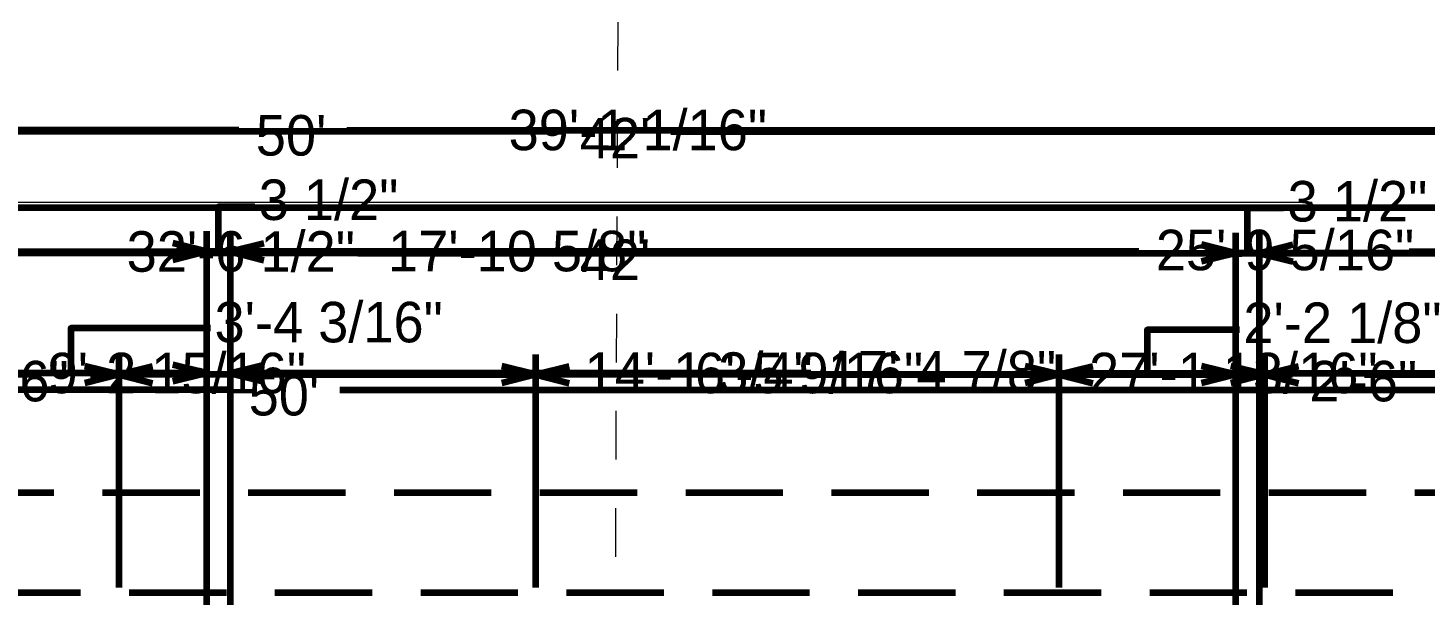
# Model space of a CAD drawing. Header units: inches. Extents: x -355 to 955, y -237 to 947.
# Drawn here: x 315.8 to 522.7, y 397.8 to 481.8 of the extents above; entities that cross this region are included whole.
import ezdxf

# ---------------------------------------------------------------- set-up
doc = ezdxf.new("R2010")
doc.units = ezdxf.units.IN
doc.header["$LTSCALE"] = 96
doc.header["$MEASUREMENT"] = 0
doc.linetypes.add('Dash', pattern=[0.225, 0.15, -0.075])
doc.linetypes.add('Dot', pattern=[0.15, 0.075, -0.075])
for name, color, linetype, lineweight, true_color in [('Cameras-0', 7, 'Continuous', 0, 0x004080), ('Cameras-1', 7, 'Continuous', 0, 0x004080), ('Cameras-2', 7, 'Continuous', 0, 0x004080), ('Cameras-3', 7, 'Continuous', 0, 0x004080), ('Cameras-4', 7, 'Continuous', 0, 0x004080), ('Dimensions-0', 7, 'Continuous', 158, 0x000080), ('Dimensions-1', 7, 'Continuous', 158, 0x000080), ('Dimensions-2', 7, 'Continuous', 158, 0x000080), ('Dimensions-3', 7, 'Continuous', 158, 0x000080), ('Footings-0', 7, 'Dash', 211, 0x000000), ('Roof Planes-3', 7, 'Dash', 211, 0x6fa455), ('Terrain Perimeter-1', 7, 'Continuous', 211, 0x004000)]:
    doc.layers.add(name, color=color, linetype=linetype, lineweight=lineweight, true_color=true_color)

msp = doc.modelspace()

# ---------------------------------------------------------------- linework, layer by layer
at = {"layer": 'Cameras-0', "transparency": 33554687}
msp.add_line((224, 456), (506, 456), dxfattribs=at)
at = {"layer": 'Cameras-1', "transparency": 33554687}
msp.add_line((224, 456), (506, 456), dxfattribs=at)
at = {"layer": 'Cameras-2', "transparency": 33554687}
msp.add_line((224, 456), (506, 456), dxfattribs=at)
at = {"layer": 'Cameras-3', "linetype": 'Dot', "transparency": 33554687}
msp.add_line((405.07, 929.08), (401.97, 218.59), dxfattribs=at)
at = {"layer": 'Cameras-3', "transparency": 33554687}
msp.add_line((224, 456), (506, 456), dxfattribs=at)
at = {"layer": 'Cameras-4', "transparency": 33554687}
msp.add_line((224, 456), (506, 456), dxfattribs=at)
at = {"layer": 'Dimensions-0', "color": 176, "linetype": 'Continuous', "lineweight": 158, "true_color": 0x000080, "transparency": 33554687}
for p, q in [((345.96, 428.22), (53.95, 428.22)), ((361.94, 428.22), (653.95, 428.22))]:
    msp.add_line(p, q, dxfattribs=at)
at = {"layer": 'Dimensions-1', "color": 176, "linetype": 'Continuous', "lineweight": 158, "true_color": 0x000080, "transparency": 33554687}
for p, q in [((347.01, 466.69), (55, 466.69)), ((362.99, 466.69), (655, 466.69)), ((342.2, 451.69), (342.2, 392.72)), ((345.7, 451.69), (345.7, 392.72)), ((220.95, 448.69), (342.2, 448.69)), ((345.7, 448.69), (342.2, 448.69)), ((480.34, 448.69), (345.7, 448.69)), ((520.36, 448.69), (655, 448.69)), ((345.7, 433.69), (345.7, 392.72)), ((342.2, 430.69), (302, 430.69)), ((431.76, 430.69), (345.7, 430.69)), ((468.5, 430.69), (554.57, 430.69))]:
    msp.add_line(p, q, dxfattribs=at)
at = {"layer": 'Dimensions-1', "transparency": 33554687}
for p, q in [((342.2, 448.69), (337.2, 449.94)), ((345.7, 448.69), (350.7, 449.94)), ((342.2, 448.69), (337.2, 447.44)), ((345.7, 448.69), (350.7, 447.44)), ((342.2, 433.69), (342.2, 392.72)), ((342.2, 430.69), (337.2, 431.94)), ((342.2, 430.69), (337.2, 429.44)), ((345.7, 430.69), (350.7, 431.94)), ((345.7, 430.69), (350.7, 429.44))]:
    msp.add_line(p, q, dxfattribs=at)
at = {"layer": 'Dimensions-1', "color": 176, "linetype": 'Continuous', "lineweight": 158, "true_color": 0x000080, "transparency": 33554687}
for points in [[(349.35, 455.33), (343.95, 455.33), (343.95, 448.69)], [(342.8, 437.33), (322.1, 437.33), (322.1, 430.69)]]:
    msp.add_lwpolyline(points, dxfattribs=at)
at = {"layer": 'Dimensions-2', "color": 176, "linetype": 'Continuous', "lineweight": 158, "true_color": 0x000080, "transparency": 33554687}
for p, q in [((395.01, 466.47), (151, 466.47)), ((410.99, 466.47), (655, 466.47)), ((395.01, 448.47), (151, 448.47)), ((327.88, 448.47), (151, 448.47)), ((364.62, 448.47), (541.49, 448.47)), ((410.99, 448.47), (655, 448.47)), ((329.2, 433.47), (329.2, 398.95)), ((329.2, 433.47), (329.2, 398.95)), ((498.96, 433.47), (498.96, 398.95)), ((325.07, 430.47), (329.2, 430.47)), ((325.07, 430.47), (329.2, 430.47)), ((470.45, 430.47), (329.2, 430.47)), ((395.71, 430.47), (329.2, 430.47)), ((432.45, 430.47), (498.96, 430.47)), ((503.09, 430.47), (498.96, 430.47)), ((513.75, 430.47), (655, 430.47))]:
    msp.add_line(p, q, dxfattribs=at)
at = {"layer": 'Dimensions-2', "transparency": 33554687}
for p, q in [((329.2, 430.47), (324.2, 431.72)), ((329.2, 430.47), (324.2, 431.72)), ((329.2, 430.47), (334.2, 431.72)), ((329.2, 430.47), (334.2, 431.72)), ((498.96, 430.47), (493.96, 431.72)), ((498.96, 430.47), (503.96, 431.72)), ((329.2, 430.47), (324.2, 429.22)), ((329.2, 430.47), (324.2, 429.22)), ((329.2, 430.47), (334.2, 429.22)), ((329.2, 430.47), (334.2, 429.22)), ((498.96, 430.47), (493.96, 429.22)), ((498.96, 430.47), (503.96, 429.22))]:
    msp.add_line(p, q, dxfattribs=at)
at = {"layer": 'Dimensions-3', "color": 176, "linetype": 'Continuous', "lineweight": 158, "true_color": 0x000080, "transparency": 33554687}
for p, q in [((384.47, 466.47), (169.95, 466.47)), ((424.48, 466.47), (639, 466.47)), ((494.63, 451.47), (494.63, 392.5)), ((498.13, 451.47), (498.13, 392.5)), ((366.6, 448.47), (280, 448.47)), ((408.02, 448.47), (494.63, 448.47)), ((498.13, 448.47), (494.63, 448.47)), ((550.19, 448.47), (498.13, 448.47)), ((390.95, 433.47), (390.95, 398.95)), ((468.5, 433.47), (468.5, 398.95)), ((316.17, 430.47), (280, 430.47)), ((354.78, 430.47), (390.95, 430.47)), ((412.06, 430.47), (390.95, 430.47)), ((447.39, 430.47), (468.5, 430.47)), ((494.63, 430.47), (468.5, 430.47))]:
    msp.add_line(p, q, dxfattribs=at)
at = {"layer": 'Dimensions-3', "transparency": 33554687}
for p, q in [((494.63, 448.47), (489.63, 449.72)), ((498.13, 448.47), (503.13, 449.72)), ((494.63, 448.47), (489.63, 447.22)), ((498.13, 448.47), (503.13, 447.22)), ((494.63, 433.47), (494.63, 392.5)), ((390.95, 430.47), (385.95, 431.72)), ((390.95, 430.47), (395.95, 431.72)), ((468.5, 430.47), (463.5, 431.72)), ((468.5, 430.47), (473.5, 431.72)), ((494.63, 430.47), (489.63, 431.72)), ((390.95, 430.47), (385.95, 429.22)), ((390.95, 430.47), (395.95, 429.22)), ((468.5, 430.47), (463.5, 429.22)), ((468.5, 430.47), (473.5, 429.22)), ((494.63, 430.47), (489.63, 429.22))]:
    msp.add_line(p, q, dxfattribs=at)
at = {"layer": 'Dimensions-3', "color": 176, "linetype": 'Continuous', "lineweight": 158, "true_color": 0x000080, "transparency": 33554687}
for points in [[(501.78, 455.11), (496.38, 455.11), (496.38, 448.47)], [(495.23, 437.11), (481.56, 437.11), (481.56, 430.47)]]:
    msp.add_lwpolyline(points, dxfattribs=at)
at = {"layer": 'Footings-0', "transparency": 33554687}
msp.add_line((49.95, 398.22), (657.95, 398.22), dxfattribs=at)
at = {"layer": 'Roof Planes-3', "transparency": 33554687}
msp.add_lwpolyline([(657, 413), (459.5, 215.5), (262, 413)], close=True, dxfattribs=at)
at = {"layer": 'Terrain Perimeter-1', "transparency": 33554687}
msp.add_lwpolyline([(955, 455.22), (955, -24.78), (-245, -24.78), (-245, 455.22)], close=True, dxfattribs=at)

# ---------------------------------------------------------------- texts
at = {"layer": 'Dimensions-0', "color": 176, "linetype": 'Continuous', "lineweight": 158, "true_color": 0x000080, "transparency": 33554687, "insert": (348.46, 424.34), "char_height": 6, "width": 11.34, "attachment_point": 7}
msp.add_mtext("\\fChief Blueprint|b0|i0|c0|p0;50'", dxfattribs=at)
at = {"layer": 'Dimensions-1', "color": 176, "linetype": 'Continuous', "lineweight": 158, "true_color": 0x000080, "transparency": 33554687, "char_height": 6, "attachment_point": 7}
for s, insert, width in [("\\fChief Blueprint|b0|i0|c0|p0;50'", (349.51, 462.82), 11.34), ('\\fChief Blueprint|b0|i0|c0|p0;3 1/2"', (349.95, 453.28), 23.64), ('\\fChief Blueprint|b0|i0|c0|p0;25\'-9 5/16"', (482.84, 445.84), 42.06), ('\\fChief Blueprint|b0|i0|c0|p0;3\'-4 3/16"', (343.4, 435.16), 37.38), ('\\fChief Blueprint|b0|i0|c0|p0;17\'-4 7/8"', (434.26, 427.9), 37.38)]:
    msp.add_mtext(s, dxfattribs=dict(at, insert=insert, width=width))
at = {"layer": 'Dimensions-2', "color": 176, "linetype": 'Continuous', "lineweight": 158, "true_color": 0x000080, "transparency": 33554687, "char_height": 6, "attachment_point": 7}
for s, insert, width in [("\\fChief Blueprint|b0|i0|c0|p0;42'", (397.51, 462.48), 11.34), ('\\fChief Blueprint|b0|i0|c0|p0;32\'-6 1/2"', (330.38, 445.62), 37.38), ("\\fChief Blueprint|b0|i0|c0|p0;42'", (397.51, 444.48), 11.34), ('\\fChief Blueprint|b0|i0|c0|p0;2\'-6"', (305.83, 426.42), 18.66), ('\\fChief Blueprint|b0|i0|c0|p0;2\'-6"', (305.83, 426.42), 18.66), ('\\fChief Blueprint|b0|i0|c0|p0;14\'-1 3/4"', (398.21, 427.68), 37.38), ('\\fChief Blueprint|b0|i0|c0|p0;27\'-1 13/16"', (472.95, 427.62), 46.74), ('\\fChief Blueprint|b0|i0|c0|p0;2\'-6"', (505.59, 426.42), 18.66)]:
    msp.add_mtext(s, dxfattribs=dict(at, insert=insert, width=width))
at = {"layer": 'Dimensions-3', "color": 176, "linetype": 'Continuous', "lineweight": 158, "true_color": 0x000080, "transparency": 33554687, "char_height": 6, "attachment_point": 7}
for s, insert, width in [('\\fChief Blueprint|b0|i0|c0|p0;39\'-1 1/16"', (386.97, 463.62), 42.06), ('\\fChief Blueprint|b0|i0|c0|p0;3 1/2"', (502.38, 453.06), 23.64), ('\\fChief Blueprint|b0|i0|c0|p0;17\'-10 5/8"', (369.1, 445.68), 42.06), ('\\fChief Blueprint|b0|i0|c0|p0;2\'-2 1/8"', (495.82, 435.06), 32.7), ('\\fChief Blueprint|b0|i0|c0|p0;9\'-2 15/16"', (318.67, 427.62), 42.06), ('\\fChief Blueprint|b0|i0|c0|p0;6\'-5 9/16"', (414.56, 427.62), 37.38)]:
    msp.add_mtext(s, dxfattribs=dict(at, insert=insert, width=width))

doc.saveas('drawing.dxf')
